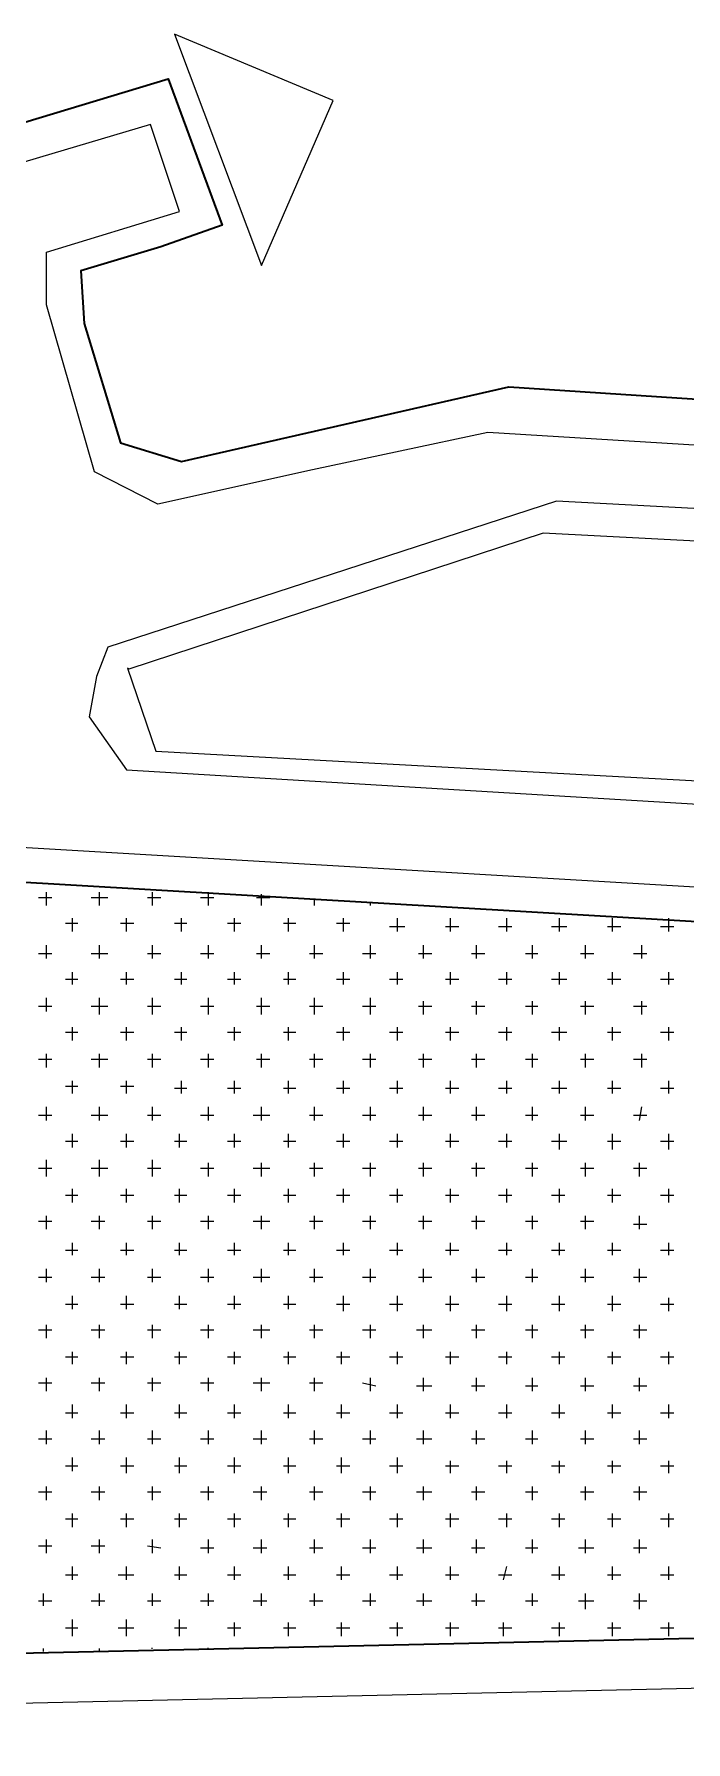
# Model space of a CAD drawing. Header units: millimetres. Extents: x -1787 to 4633, y 81 to 2259.
# Drawn here: x 755.4 to 831.7, y 1543.7 to 1743.9 of the extents above; entities that cross this region are included whole.
import ezdxf

# ---------------------------------------------------------------- set-up
doc = ezdxf.new("R2010")
doc.units = ezdxf.units.MM
doc.header["$MEASUREMENT"] = 0
doc.layers.get('0').update_dxf_attribs({"linetype": 'CONTINUOUS'})

msp = doc.modelspace()

# ---------------------------------------------------------------- linework, layer by layer
at = {"color": 4, "linetype": 'Continuous', "lineweight": 15, "true_color": 0x000004}
msp.add_lwpolyline([(771.79791, 1743.92042), (782.01362, 1716.80013), (790.4051, 1736.13702)], close=True, dxfattribs=at)
at = {"color": 1, "linetype": 'Continuous', "lineweight": 35, "true_color": 0x000001}
msp.add_lwpolyline([(552.88976, 1626.92617), (533.91772, 1680.68028), (548.87644, 1685.42329), (556.05176, 1673.62658), (771.06822, 1738.69095), (777.39223, 1721.54314), (770.21691, 1718.98921), (760.8525, 1716.19205), (761.21735, 1709.98965), (765.4739, 1696.00386), (772.64922, 1693.81477), (810.95815, 1702.5711), (1301.06918, 1670.46457)], dxfattribs=at)
at = {"color": 5, "linetype": 'Continuous', "lineweight": 20, "true_color": 0x000005}
for points in [[(1305.69058, 1666.69449), (808.52583, 1697.22001), (787.97279, 1692.84185), (769.85206, 1688.82853), (762.43351, 1692.59862), (756.83919, 1712.17874), (756.83919, 1718.38113), (772.40599, 1723.12414), (769.00075, 1733.33986), (565.05132, 1672.65365), (552.52491, 1669.49165), (547.90351, 1681.40998), (539.14719, 1678.61282), (553.49783, 1633.12857), (552.52491, 1621.57508), (522.97231, 1611.35937)], [(700.77438, 1651.73576), (1545.15178, 1601.99496), (1545.15178, 1601.99496)], [(1543.814, 1565.87512), (551.91683, 1543.74107), (551.91683, 1543.74107)]]:
    msp.add_lwpolyline(points, dxfattribs=at)
at = {"color": 2, "linetype": 'Continuous', "lineweight": 20, "true_color": 0x000002}
msp.add_lwpolyline([(1290.12378, 1626.19648), (1302.89342, 1630.33141), (1307.27158, 1638.72289), (1308.85258, 1652.10061), (1301.92049, 1659.88401), (1294.13709, 1663.65409), (816.55247, 1689.19338), (764.01451, 1672.04557), (762.67674, 1668.64034), (761.82543, 1663.89733), (766.20359, 1657.69493)], close=True, dxfattribs=at)
at = {"color": 7, "linetype": 'Continuous', "lineweight": 15, "true_color": 0x000007}
msp.add_lwpolyline([(1292.92093, 1631.18272), (1302.52857, 1641.76328), (1300.70434, 1653.92484), (1291.0967, 1660.49209), (814.97146, 1685.42329), (766.44682, 1669.49165), (766.32521, 1669.61326), (769.60883, 1659.88401)], close=True, dxfattribs=at)
at = {"color": 1, "linetype": 'Continuous', "lineweight": 35, "true_color": 0x000001}
msp.add_lwpolyline([(1543.57077, 1598.22488), (698.95014, 1647.72245), (531.72863, 1598.22488), (523.33715, 1582.29323), (527.95855, 1568.0642), (553.13299, 1549.70024), (1544.5437, 1571.71267), (1551.5974, 1578.27991), (1552.57033, 1588.61724)], close=True, dxfattribs=at)
at = {"color": 3, "linetype": 'Continuous', "lineweight": 15, "true_color": 0x000003}
for points in [[(755.86626, 1642.7362), (757.44726, 1642.7362), (757.44726, 1642.7362)], [(756.83919, 1641.76328), (756.83919, 1643.34428), (756.83919, 1643.34428)], [(762.06866, 1642.7362), (764.01451, 1642.7362), (764.01451, 1642.7362)], [(763.04158, 1641.76328), (763.04158, 1643.34428), (763.04158, 1643.34428)], [(768.6359, 1642.7362), (770.21691, 1642.7362), (770.21691, 1642.7362)], [(769.24398, 1641.76328), (769.24398, 1643.34428), (769.24398, 1643.34428)], [(774.8383, 1642.7362), (776.4193, 1642.7362), (776.4193, 1642.7362)], [(775.81123, 1641.76328), (775.81123, 1643.34428), (775.81123, 1643.34428)], [(781.40555, 1642.7362), (782.98655, 1642.7362), (782.98655, 1642.7362)], [(782.01362, 1641.76328), (782.01362, 1643.10105), (782.01362, 1643.10105)], [(788.21602, 1641.76328), (788.21602, 1642.49297), (788.21602, 1642.49297)], [(794.78327, 1641.76328), (794.78327, 1642.12813), (794.78327, 1642.12813)], [(759.02827, 1639.69581), (760.48766, 1639.69581), (760.48766, 1639.69581)], [(759.87958, 1638.72289), (759.87958, 1640.30389), (759.87958, 1640.30389)], [(765.4739, 1639.69581), (767.0549, 1639.69581), (767.0549, 1639.69581)], [(766.20359, 1638.72289), (766.20359, 1640.30389), (766.20359, 1640.30389)], [(771.79791, 1639.69581), (773.2573, 1639.69581), (773.2573, 1639.69581)], [(772.64922, 1638.72289), (772.64922, 1640.30389), (772.64922, 1640.30389)], [(778.00031, 1639.69581), (779.58131, 1639.69581), (779.58131, 1639.69581)], [(778.85162, 1638.72289), (778.85162, 1640.30389), (778.85162, 1640.30389)], [(784.56755, 1639.69581), (786.02694, 1639.69581), (786.02694, 1639.69581)], [(785.17563, 1638.72289), (785.17563, 1640.30389), (785.17563, 1640.30389)], [(790.76995, 1639.69581), (792.35095, 1639.69581), (792.35095, 1639.69581)], [(791.62126, 1638.72289), (791.62126, 1640.30389), (791.62126, 1640.30389)], [(797.94527, 1638.72289), (797.94527, 1640.30389), (797.94527, 1640.30389)], [(804.14767, 1638.72289), (804.14767, 1640.30389), (804.14767, 1640.30389)], [(810.71492, 1638.72289), (810.71492, 1640.30389), (810.71492, 1640.30389)], [(816.91731, 1638.72289), (816.91731, 1640.30389), (816.91731, 1640.30389)], [(823.11971, 1638.72289), (823.11971, 1640.30389), (823.11971, 1640.30389)], [(829.68696, 1638.72289), (829.68696, 1640.30389), (829.68696, 1640.30389)], [(796.97235, 1639.33097), (798.79658, 1639.33097), (798.79658, 1639.33097)], [(803.53959, 1639.33097), (805.1206, 1639.33097), (805.1206, 1639.33097)], [(809.74199, 1639.33097), (811.32299, 1639.33097), (811.32299, 1639.33097)], [(815.94439, 1639.33097), (817.76862, 1639.33097), (817.76862, 1639.33097)], [(822.51163, 1639.33097), (824.09264, 1639.33097), (824.09264, 1639.33097)], [(828.71403, 1639.33097), (830.29503, 1639.33097), (830.29503, 1639.33097)], [(755.86626, 1636.16896), (757.44726, 1636.16896), (757.44726, 1636.16896)], [(756.83919, 1635.56088), (756.83919, 1637.14188), (756.83919, 1637.14188)], [(762.06866, 1636.16896), (764.01451, 1636.16896), (764.01451, 1636.16896)], [(763.04158, 1635.56088), (763.04158, 1637.14188), (763.04158, 1637.14188)], [(768.6359, 1636.16896), (770.21691, 1636.16896), (770.21691, 1636.16896)], [(769.24398, 1635.56088), (769.24398, 1637.14188), (769.24398, 1637.14188)], [(774.8383, 1636.16896), (776.4193, 1636.16896), (776.4193, 1636.16896)], [(775.81123, 1635.56088), (775.81123, 1637.14188), (775.81123, 1637.14188)], [(781.40555, 1636.16896), (782.98655, 1636.16896), (782.98655, 1636.16896)], [(782.01362, 1635.56088), (782.01362, 1637.14188), (782.01362, 1637.14188)], [(787.60794, 1636.16896), (789.18895, 1636.16896), (789.18895, 1636.16896)], [(788.21602, 1635.56088), (788.21602, 1637.14188), (788.21602, 1637.14188)], [(793.81034, 1636.16896), (795.39134, 1636.16896), (795.39134, 1636.16896)], [(794.78327, 1635.56088), (794.78327, 1637.14188), (794.78327, 1637.14188)], [(800.37759, 1636.16896), (801.95859, 1636.16896), (801.95859, 1636.16896)], [(800.98566, 1635.56088), (800.98566, 1637.14188), (800.98566, 1637.14188)], [(806.57998, 1636.16896), (808.16099, 1636.16896), (808.16099, 1636.16896)], [(807.18806, 1635.56088), (807.18806, 1637.14188), (807.18806, 1637.14188)], [(812.904, 1636.16896), (814.36338, 1636.16896), (814.36338, 1636.16896)], [(813.75531, 1635.56088), (813.75531, 1637.14188), (813.75531, 1637.14188)], [(819.34963, 1636.16896), (820.93063, 1636.16896), (820.93063, 1636.16896)], [(819.9577, 1635.56088), (819.9577, 1637.14188), (819.9577, 1637.14188)], [(825.55202, 1636.16896), (827.13303, 1636.16896), (827.13303, 1636.16896)], [(826.52495, 1635.56088), (826.52495, 1637.14188), (826.52495, 1637.14188)], [(759.87958, 1632.52049), (759.87958, 1633.97988), (759.87958, 1633.97988)], [(766.20359, 1632.52049), (766.20359, 1633.97988), (766.20359, 1633.97988)], [(772.64922, 1632.52049), (772.64922, 1633.97988), (772.64922, 1633.97988)], [(778.85162, 1632.52049), (778.85162, 1633.97988), (778.85162, 1633.97988)], [(785.17563, 1632.52049), (785.17563, 1633.97988), (785.17563, 1633.97988)], [(791.62126, 1632.52049), (791.62126, 1633.97988), (791.62126, 1633.97988)], [(797.94527, 1632.52049), (797.94527, 1633.97988), (797.94527, 1633.97988)], [(804.14767, 1632.52049), (804.14767, 1633.97988), (804.14767, 1633.97988)], [(810.71492, 1632.52049), (810.71492, 1633.97988), (810.71492, 1633.97988)], [(816.91731, 1632.52049), (816.91731, 1633.97988), (816.91731, 1633.97988)], [(823.11971, 1632.52049), (823.11971, 1633.97988), (823.11971, 1633.97988)], [(829.68696, 1632.52049), (829.68696, 1633.97988), (829.68696, 1633.97988)], [(759.02827, 1633.12857), (760.48766, 1633.12857), (760.48766, 1633.12857)], [(765.4739, 1633.12857), (767.0549, 1633.12857), (767.0549, 1633.12857)], [(771.79791, 1633.12857), (773.2573, 1633.12857), (773.2573, 1633.12857)], [(778.00031, 1633.12857), (779.58131, 1633.12857), (779.58131, 1633.12857)], [(784.56755, 1633.12857), (786.02694, 1633.12857), (786.02694, 1633.12857)], [(790.76995, 1633.12857), (792.35095, 1633.12857), (792.35095, 1633.12857)], [(796.97235, 1633.12857), (798.55335, 1633.12857), (798.55335, 1633.12857)], [(803.53959, 1633.12857), (805.1206, 1633.12857), (805.1206, 1633.12857)], [(809.74199, 1633.12857), (811.32299, 1633.12857), (811.32299, 1633.12857)], [(815.94439, 1633.12857), (817.76862, 1633.12857), (817.76862, 1633.12857)], [(822.51163, 1633.12857), (824.09264, 1633.12857), (824.09264, 1633.12857)], [(828.71403, 1633.12857), (830.29503, 1633.12857), (830.29503, 1633.12857)], [(755.86626, 1629.96656), (757.44726, 1629.96656), (757.44726, 1629.96656)], [(756.83919, 1629.35848), (756.83919, 1630.93949), (756.83919, 1630.93949)], [(762.06866, 1629.96656), (764.01451, 1629.96656), (764.01451, 1629.96656)], [(763.04158, 1628.99364), (763.04158, 1630.93949), (763.04158, 1630.93949)], [(768.6359, 1629.96656), (770.21691, 1629.96656), (770.21691, 1629.96656)], [(769.24398, 1628.99364), (769.24398, 1630.93949), (769.24398, 1630.93949)], [(774.8383, 1629.96656), (776.4193, 1629.96656), (776.4193, 1629.96656)], [(775.81123, 1628.99364), (775.81123, 1630.93949), (775.81123, 1630.93949)], [(781.40555, 1629.96656), (782.98655, 1629.96656), (782.98655, 1629.96656)], [(782.01362, 1628.99364), (782.01362, 1630.93949), (782.01362, 1630.93949)], [(787.60794, 1629.96656), (789.18895, 1629.96656), (789.18895, 1629.96656)], [(788.21602, 1628.99364), (788.21602, 1630.93949), (788.21602, 1630.93949)], [(793.81034, 1629.96656), (795.39134, 1629.96656), (795.39134, 1629.96656)], [(794.78327, 1628.99364), (794.78327, 1630.93949), (794.78327, 1630.93949)], [(800.37759, 1629.96656), (801.95859, 1629.96656), (801.95859, 1629.96656)], [(800.98566, 1628.99364), (800.98566, 1630.57464), (800.98566, 1630.57464)], [(806.57998, 1629.96656), (808.16099, 1629.96656), (808.16099, 1629.96656)], [(807.18806, 1628.99364), (807.18806, 1630.57464), (807.18806, 1630.57464)], [(812.904, 1629.96656), (814.36338, 1629.96656), (814.36338, 1629.96656)], [(813.75531, 1628.99364), (813.75531, 1630.57464), (813.75531, 1630.57464)], [(819.34963, 1629.96656), (820.93063, 1629.96656), (820.93063, 1629.96656)], [(819.9577, 1628.99364), (819.9577, 1630.57464), (819.9577, 1630.57464)], [(825.55202, 1629.96656), (827.13303, 1629.96656), (827.13303, 1629.96656)], [(826.52495, 1628.99364), (826.52495, 1630.57464), (826.52495, 1630.57464)], [(759.87958, 1625.95325), (759.87958, 1627.53425), (759.87958, 1627.53425)], [(766.20359, 1625.95325), (766.20359, 1627.53425), (766.20359, 1627.53425)], [(772.64922, 1625.95325), (772.64922, 1627.53425), (772.64922, 1627.53425)], [(778.85162, 1625.95325), (778.85162, 1627.53425), (778.85162, 1627.53425)], [(785.17563, 1625.95325), (785.17563, 1627.53425), (785.17563, 1627.53425)], [(791.62126, 1625.95325), (791.62126, 1627.53425), (791.62126, 1627.53425)], [(797.94527, 1625.95325), (797.94527, 1627.53425), (797.94527, 1627.53425)], [(804.14767, 1625.95325), (804.14767, 1627.53425), (804.14767, 1627.53425)], [(810.71492, 1625.95325), (810.71492, 1627.53425), (810.71492, 1627.53425)], [(816.91731, 1625.95325), (816.91731, 1627.53425), (816.91731, 1627.53425)], [(823.11971, 1625.95325), (823.11971, 1627.53425), (823.11971, 1627.53425)], [(829.68696, 1625.95325), (829.68696, 1627.53425), (829.68696, 1627.53425)], [(759.02827, 1626.92617), (760.48766, 1626.92617), (760.48766, 1626.92617)], [(765.4739, 1626.92617), (767.0549, 1626.92617), (767.0549, 1626.92617)], [(771.79791, 1626.92617), (773.2573, 1626.92617), (773.2573, 1626.92617)], [(778.00031, 1626.92617), (779.58131, 1626.92617), (779.58131, 1626.92617)], [(784.56755, 1626.92617), (786.02694, 1626.92617), (786.02694, 1626.92617)], [(790.76995, 1626.92617), (792.35095, 1626.92617), (792.35095, 1626.92617)], [(796.97235, 1626.92617), (798.55335, 1626.92617), (798.55335, 1626.92617)], [(803.53959, 1626.92617), (805.1206, 1626.92617), (805.1206, 1626.92617)], [(809.74199, 1626.92617), (811.32299, 1626.92617), (811.32299, 1626.92617)], [(815.94439, 1626.92617), (817.76862, 1626.92617), (817.76862, 1626.92617)], [(822.51163, 1626.92617), (824.09264, 1626.92617), (824.09264, 1626.92617)], [(828.71403, 1626.92617), (830.29503, 1626.92617), (830.29503, 1626.92617)], [(755.86626, 1623.76416), (757.44726, 1623.76416), (757.44726, 1623.76416)], [(756.83919, 1622.79124), (756.83919, 1624.37224), (756.83919, 1624.37224)], [(762.06866, 1623.76416), (764.01451, 1623.76416), (764.01451, 1623.76416)], [(763.04158, 1622.79124), (763.04158, 1624.37224), (763.04158, 1624.37224)], [(768.6359, 1623.76416), (770.21691, 1623.76416), (770.21691, 1623.76416)], [(769.24398, 1622.79124), (769.24398, 1624.37224), (769.24398, 1624.37224)], [(774.8383, 1623.76416), (776.4193, 1623.76416), (776.4193, 1623.76416)], [(775.81123, 1622.79124), (775.81123, 1624.37224), (775.81123, 1624.37224)], [(781.40555, 1623.76416), (782.98655, 1623.76416), (782.98655, 1623.76416)], [(782.01362, 1622.79124), (782.01362, 1624.37224), (782.01362, 1624.37224)], [(787.60794, 1623.76416), (789.18895, 1623.76416), (789.18895, 1623.76416)], [(788.21602, 1622.79124), (788.21602, 1624.37224), (788.21602, 1624.37224)], [(793.81034, 1623.76416), (795.39134, 1623.76416), (795.39134, 1623.76416)], [(794.78327, 1622.79124), (794.78327, 1624.37224), (794.78327, 1624.37224)], [(800.37759, 1623.76416), (801.95859, 1623.76416), (801.95859, 1623.76416)], [(800.98566, 1622.79124), (800.98566, 1624.37224), (800.98566, 1624.37224)], [(806.57998, 1623.76416), (808.16099, 1623.76416), (808.16099, 1623.76416)], [(807.18806, 1622.79124), (807.18806, 1624.37224), (807.18806, 1624.37224)], [(812.904, 1623.76416), (814.36338, 1623.76416), (814.36338, 1623.76416)], [(813.75531, 1622.79124), (813.75531, 1624.37224), (813.75531, 1624.37224)], [(819.34963, 1623.76416), (820.93063, 1623.76416), (820.93063, 1623.76416)], [(819.9577, 1622.79124), (819.9577, 1624.37224), (819.9577, 1624.37224)], [(825.55202, 1623.76416), (827.13303, 1623.76416), (827.13303, 1623.76416)], [(826.52495, 1622.79124), (826.52495, 1624.37224), (826.52495, 1624.37224)], [(759.02827, 1620.60216), (760.48766, 1620.60216), (760.48766, 1620.60216)], [(759.87958, 1619.75085), (759.87958, 1621.21024), (759.87958, 1621.21024)], [(765.4739, 1620.60216), (767.0549, 1620.60216), (767.0549, 1620.60216)], [(766.20359, 1619.75085), (766.20359, 1621.21024), (766.20359, 1621.21024)], [(771.79791, 1620.35893), (773.2573, 1620.35893), (773.2573, 1620.35893)], [(772.64922, 1619.75085), (772.64922, 1621.21024), (772.64922, 1621.21024)], [(778.00031, 1620.35893), (779.58131, 1620.35893), (779.58131, 1620.35893)], [(778.85162, 1619.75085), (778.85162, 1621.21024), (778.85162, 1621.21024)], [(784.56755, 1620.35893), (786.02694, 1620.35893), (786.02694, 1620.35893)], [(785.17563, 1619.75085), (785.17563, 1621.21024), (785.17563, 1621.21024)], [(790.76995, 1620.35893), (792.35095, 1620.35893), (792.35095, 1620.35893)], [(791.62126, 1619.75085), (791.62126, 1621.21024), (791.62126, 1621.21024)], [(796.97235, 1620.35893), (798.55335, 1620.35893), (798.55335, 1620.35893)], [(797.94527, 1619.75085), (797.94527, 1621.21024), (797.94527, 1621.21024)], [(803.53959, 1620.35893), (805.1206, 1620.35893), (805.1206, 1620.35893)], [(804.14767, 1619.75085), (804.14767, 1621.21024), (804.14767, 1621.21024)], [(809.74199, 1620.35893), (811.32299, 1620.35893), (811.32299, 1620.35893)], [(810.71492, 1619.75085), (810.71492, 1621.21024), (810.71492, 1621.21024)], [(815.94439, 1620.35893), (817.76862, 1620.35893), (817.76862, 1620.35893)], [(816.91731, 1619.75085), (816.91731, 1621.21024), (816.91731, 1621.21024)], [(822.51163, 1620.35893), (824.09264, 1620.35893), (824.09264, 1620.35893)], [(823.11971, 1619.75085), (823.11971, 1621.21024), (823.11971, 1621.21024)], [(828.71403, 1620.35893), (830.29503, 1620.35893), (830.29503, 1620.35893)], [(829.68696, 1619.75085), (829.68696, 1621.21024), (829.68696, 1621.21024)], [(756.83919, 1616.58884), (756.83919, 1618.16984), (756.83919, 1618.16984)], [(763.04158, 1616.58884), (763.04158, 1618.16984), (763.04158, 1618.16984)], [(769.24398, 1616.58884), (769.24398, 1618.16984), (769.24398, 1618.16984)], [(775.81123, 1616.58884), (775.81123, 1618.16984), (775.81123, 1618.16984)], [(782.01362, 1616.58884), (782.01362, 1618.16984), (782.01362, 1618.16984)], [(788.21602, 1616.58884), (788.21602, 1618.16984), (788.21602, 1618.16984)], [(794.78327, 1616.58884), (794.78327, 1618.16984), (794.78327, 1618.16984)], [(800.98566, 1616.58884), (800.98566, 1618.16984), (800.98566, 1618.16984)], [(807.18806, 1616.58884), (807.18806, 1618.16984), (807.18806, 1618.16984)], [(813.75531, 1616.58884), (813.75531, 1618.16984), (813.75531, 1618.16984)], [(819.9577, 1616.58884), (819.9577, 1618.16984), (819.9577, 1618.16984)], [(826.28172, 1616.58884), (826.52495, 1618.16984), (826.52495, 1618.16984)], [(755.86626, 1617.19692), (757.44726, 1617.19692), (757.44726, 1617.19692)], [(762.06866, 1617.19692), (764.01451, 1617.19692), (764.01451, 1617.19692)], [(768.6359, 1617.19692), (770.21691, 1617.19692), (770.21691, 1617.19692)], [(774.8383, 1617.19692), (776.4193, 1617.19692), (776.4193, 1617.19692)], [(781.0407, 1617.19692), (782.98655, 1617.19692), (782.98655, 1617.19692)], [(787.60794, 1617.19692), (789.18895, 1617.19692), (789.18895, 1617.19692)], [(793.81034, 1617.19692), (795.39134, 1617.19692), (795.39134, 1617.19692)], [(800.37759, 1617.19692), (801.95859, 1617.19692), (801.95859, 1617.19692)], [(806.57998, 1617.19692), (808.16099, 1617.19692), (808.16099, 1617.19692)], [(812.904, 1617.19692), (814.36338, 1617.19692), (814.36338, 1617.19692)], [(819.34963, 1617.19692), (820.93063, 1617.19692), (820.93063, 1617.19692)], [(825.55202, 1617.19692), (827.13303, 1617.19692), (827.13303, 1617.19692)], [(759.02827, 1614.15653), (760.48766, 1614.15653), (760.48766, 1614.15653)], [(759.87958, 1613.42683), (759.87958, 1615.00784), (759.87958, 1615.00784)], [(765.4739, 1614.15653), (767.0549, 1614.15653), (767.0549, 1614.15653)], [(766.20359, 1613.42683), (766.20359, 1615.00784), (766.20359, 1615.00784)], [(771.79791, 1614.15653), (773.2573, 1614.15653), (773.2573, 1614.15653)], [(772.40599, 1613.42683), (772.40599, 1615.00784), (772.40599, 1615.00784)], [(778.00031, 1614.15653), (779.58131, 1614.15653), (779.58131, 1614.15653)], [(778.85162, 1613.42683), (778.85162, 1615.00784), (778.85162, 1615.00784)], [(784.56755, 1614.15653), (786.02694, 1614.15653), (786.02694, 1614.15653)], [(785.17563, 1613.42683), (785.17563, 1615.00784), (785.17563, 1615.00784)], [(790.76995, 1614.15653), (792.35095, 1614.15653), (792.35095, 1614.15653)], [(791.62126, 1613.42683), (791.62126, 1615.00784), (791.62126, 1615.00784)], [(796.97235, 1614.15653), (798.55335, 1614.15653), (798.55335, 1614.15653)], [(797.94527, 1613.42683), (797.94527, 1615.00784), (797.94527, 1615.00784)], [(803.53959, 1614.15653), (805.1206, 1614.15653), (805.1206, 1614.15653)], [(804.14767, 1613.42683), (804.14767, 1615.00784), (804.14767, 1615.00784)], [(809.74199, 1614.15653), (811.32299, 1614.15653), (811.32299, 1614.15653)], [(810.71492, 1613.42683), (810.71492, 1615.00784), (810.71492, 1615.00784)], [(815.94439, 1614.15653), (817.76862, 1614.15653), (817.76862, 1614.15653)], [(816.91731, 1613.1836), (816.91731, 1615.00784), (816.91731, 1615.00784)], [(822.51163, 1614.15653), (824.09264, 1614.15653), (824.09264, 1614.15653)], [(823.11971, 1613.1836), (823.11971, 1615.00784), (823.11971, 1615.00784)], [(828.71403, 1614.15653), (830.29503, 1614.15653), (830.29503, 1614.15653)], [(829.68696, 1613.1836), (829.68696, 1615.00784), (829.68696, 1615.00784)], [(756.83919, 1610.0216), (756.83919, 1611.96745), (756.83919, 1611.96745)], [(763.04158, 1610.0216), (763.04158, 1611.96745), (763.04158, 1611.96745)], [(769.24398, 1610.0216), (769.24398, 1611.96745), (769.24398, 1611.96745)], [(775.81123, 1610.0216), (775.81123, 1611.6026), (775.81123, 1611.6026)], [(782.01362, 1610.0216), (782.01362, 1611.6026), (782.01362, 1611.6026)], [(788.21602, 1610.0216), (788.21602, 1611.6026), (788.21602, 1611.6026)], [(794.78327, 1610.0216), (794.78327, 1611.6026), (794.78327, 1611.6026)], [(800.98566, 1610.0216), (800.98566, 1611.6026), (800.98566, 1611.6026)], [(807.18806, 1610.0216), (807.18806, 1611.6026), (807.18806, 1611.6026)], [(813.75531, 1610.0216), (813.75531, 1611.6026), (813.75531, 1611.6026)], [(819.9577, 1610.0216), (819.9577, 1611.6026), (819.9577, 1611.6026)], [(826.28172, 1610.0216), (826.28172, 1611.6026), (826.28172, 1611.6026)], [(755.86626, 1610.99452), (757.44726, 1610.99452), (757.44726, 1610.99452)], [(762.06866, 1610.99452), (764.01451, 1610.99452), (764.01451, 1610.99452)], [(768.6359, 1610.99452), (770.21691, 1610.99452), (770.21691, 1610.99452)], [(774.8383, 1610.99452), (776.4193, 1610.99452), (776.4193, 1610.99452)], [(781.0407, 1610.99452), (782.98655, 1610.99452), (782.98655, 1610.99452)], [(787.60794, 1610.99452), (789.18895, 1610.99452), (789.18895, 1610.99452)], [(793.81034, 1610.99452), (795.39134, 1610.99452), (795.39134, 1610.99452)], [(800.37759, 1610.99452), (801.95859, 1610.99452), (801.95859, 1610.99452)], [(806.57998, 1610.99452), (808.16099, 1610.99452), (808.16099, 1610.99452)], [(812.904, 1610.99452), (814.36338, 1610.99452), (814.36338, 1610.99452)], [(819.34963, 1610.99452), (820.93063, 1610.99452), (820.93063, 1610.99452)], [(825.55202, 1610.99452), (827.13303, 1610.99452), (827.13303, 1610.99452)], [(759.02827, 1607.83251), (760.48766, 1607.83251), (760.48766, 1607.83251)], [(759.87958, 1606.98121), (759.87958, 1608.56221), (759.87958, 1608.56221)], [(765.4739, 1607.83251), (767.0549, 1607.83251), (767.0549, 1607.83251)], [(766.20359, 1606.98121), (766.20359, 1608.56221), (766.20359, 1608.56221)], [(771.79791, 1607.83251), (773.2573, 1607.83251), (773.2573, 1607.83251)], [(772.40599, 1606.98121), (772.40599, 1608.56221), (772.40599, 1608.56221)], [(778.00031, 1607.83251), (779.58131, 1607.83251), (779.58131, 1607.83251)], [(778.85162, 1606.98121), (778.85162, 1608.56221), (778.85162, 1608.56221)], [(784.56755, 1607.83251), (786.02694, 1607.83251), (786.02694, 1607.83251)], [(785.17563, 1606.98121), (785.17563, 1608.56221), (785.17563, 1608.56221)], [(790.76995, 1607.83251), (792.35095, 1607.83251), (792.35095, 1607.83251)], [(791.62126, 1606.98121), (791.62126, 1608.56221), (791.62126, 1608.56221)], [(796.97235, 1607.83251), (798.55335, 1607.83251), (798.55335, 1607.83251)], [(797.94527, 1606.98121), (797.94527, 1608.56221), (797.94527, 1608.56221)], [(803.53959, 1607.83251), (805.1206, 1607.83251), (805.1206, 1607.83251)], [(804.14767, 1606.98121), (804.14767, 1608.56221), (804.14767, 1608.56221)], [(809.74199, 1607.83251), (811.32299, 1607.83251), (811.32299, 1607.83251)], [(810.71492, 1606.98121), (810.71492, 1608.56221), (810.71492, 1608.56221)], [(815.94439, 1607.83251), (817.52539, 1607.83251), (817.52539, 1607.83251)], [(816.91731, 1606.98121), (816.91731, 1608.56221), (816.91731, 1608.56221)], [(822.51163, 1607.83251), (824.09264, 1607.83251), (824.09264, 1607.83251)], [(823.11971, 1606.98121), (823.11971, 1608.56221), (823.11971, 1608.56221)], [(828.71403, 1607.83251), (830.29503, 1607.83251), (830.29503, 1607.83251)], [(829.68696, 1606.98121), (829.68696, 1608.56221), (829.68696, 1608.56221)], [(755.86626, 1604.79212), (757.44726, 1604.79212), (757.44726, 1604.79212)], [(756.83919, 1603.8192), (756.83919, 1605.4002), (756.83919, 1605.4002)], [(762.06866, 1604.79212), (763.64966, 1604.79212), (763.64966, 1604.79212)], [(763.04158, 1603.8192), (763.04158, 1605.4002), (763.04158, 1605.4002)], [(768.6359, 1604.79212), (770.21691, 1604.79212), (770.21691, 1604.79212)], [(769.24398, 1603.8192), (769.24398, 1605.4002), (769.24398, 1605.4002)], [(774.8383, 1604.79212), (776.4193, 1604.79212), (776.4193, 1604.79212)], [(775.81123, 1603.8192), (775.81123, 1605.4002), (775.81123, 1605.4002)], [(781.0407, 1604.79212), (782.98655, 1604.79212), (782.98655, 1604.79212)], [(782.01362, 1603.8192), (782.01362, 1605.4002), (782.01362, 1605.4002)], [(787.60794, 1604.79212), (789.18895, 1604.79212), (789.18895, 1604.79212)], [(788.21602, 1603.8192), (788.21602, 1605.4002), (788.21602, 1605.4002)], [(793.81034, 1604.79212), (795.39134, 1604.79212), (795.39134, 1604.79212)], [(794.78327, 1603.8192), (794.78327, 1605.4002), (794.78327, 1605.4002)], [(800.37759, 1604.79212), (801.95859, 1604.79212), (801.95859, 1604.79212)], [(800.98566, 1603.8192), (800.98566, 1605.4002), (800.98566, 1605.4002)], [(806.57998, 1604.79212), (808.16099, 1604.79212), (808.16099, 1604.79212)], [(807.18806, 1603.8192), (807.18806, 1605.4002), (807.18806, 1605.4002)], [(812.904, 1604.79212), (814.36338, 1604.79212), (814.36338, 1604.79212)], [(813.75531, 1603.8192), (813.75531, 1605.4002), (813.75531, 1605.4002)], [(819.34963, 1604.79212), (820.93063, 1604.79212), (820.93063, 1604.79212)], [(819.9577, 1603.8192), (819.9577, 1605.4002), (819.9577, 1605.4002)], [(825.55202, 1604.42728), (827.13303, 1604.42728), (827.13303, 1604.42728)], [(826.28172, 1603.8192), (826.28172, 1605.4002), (826.28172, 1605.4002)], [(759.87958, 1600.77881), (759.87958, 1602.2382), (759.87958, 1602.2382)], [(766.20359, 1600.77881), (766.20359, 1602.2382), (766.20359, 1602.2382)], [(772.40599, 1600.77881), (772.40599, 1602.2382), (772.40599, 1602.2382)], [(778.85162, 1600.77881), (778.85162, 1602.2382), (778.85162, 1602.2382)], [(785.17563, 1600.77881), (785.17563, 1602.2382), (785.17563, 1602.2382)], [(791.62126, 1600.77881), (791.62126, 1602.2382), (791.62126, 1602.2382)], [(797.94527, 1600.77881), (797.94527, 1602.2382), (797.94527, 1602.2382)], [(804.14767, 1600.77881), (804.14767, 1602.2382), (804.14767, 1602.2382)], [(810.71492, 1600.77881), (810.71492, 1602.2382), (810.71492, 1602.2382)], [(816.91731, 1600.77881), (816.91731, 1602.2382), (816.91731, 1602.2382)], [(823.11971, 1600.77881), (823.11971, 1602.2382), (823.11971, 1602.2382)], [(829.68696, 1600.77881), (829.68696, 1602.2382), (829.68696, 1602.2382)], [(759.02827, 1601.38689), (760.48766, 1601.38689), (760.48766, 1601.38689)], [(765.4739, 1601.38689), (767.0549, 1601.38689), (767.0549, 1601.38689)], [(771.79791, 1601.38689), (773.2573, 1601.38689), (773.2573, 1601.38689)], [(778.00031, 1601.38689), (779.58131, 1601.38689), (779.58131, 1601.38689)], [(784.56755, 1601.38689), (786.02694, 1601.38689), (786.02694, 1601.38689)], [(790.76995, 1601.38689), (792.35095, 1601.38689), (792.35095, 1601.38689)], [(796.97235, 1601.38689), (798.55335, 1601.38689), (798.55335, 1601.38689)], [(803.53959, 1601.38689), (805.1206, 1601.38689), (805.1206, 1601.38689)], [(809.74199, 1601.38689), (811.32299, 1601.38689), (811.32299, 1601.38689)], [(815.94439, 1601.38689), (817.52539, 1601.38689), (817.52539, 1601.38689)], [(822.51163, 1601.38689), (824.09264, 1601.38689), (824.09264, 1601.38689)], [(828.71403, 1601.38689), (830.29503, 1601.38689), (830.29503, 1601.38689)], [(755.86626, 1598.22488), (757.44726, 1598.22488), (757.44726, 1598.22488)], [(756.83919, 1597.6168), (756.83919, 1599.1978), (756.83919, 1599.1978)], [(762.06866, 1598.22488), (763.64966, 1598.22488), (763.64966, 1598.22488)], [(763.04158, 1597.6168), (763.04158, 1599.1978), (763.04158, 1599.1978)], [(768.6359, 1598.22488), (770.21691, 1598.22488), (770.21691, 1598.22488)], [(769.24398, 1597.6168), (769.24398, 1599.1978), (769.24398, 1599.1978)], [(774.8383, 1598.22488), (776.4193, 1598.22488), (776.4193, 1598.22488)], [(775.81123, 1597.6168), (775.81123, 1599.1978), (775.81123, 1599.1978)], [(781.0407, 1598.22488), (782.98655, 1598.22488), (782.98655, 1598.22488)], [(782.01362, 1597.6168), (782.01362, 1599.1978), (782.01362, 1599.1978)], [(787.60794, 1598.22488), (789.18895, 1598.22488), (789.18895, 1598.22488)], [(788.21602, 1597.6168), (788.21602, 1599.1978), (788.21602, 1599.1978)], [(793.81034, 1598.22488), (795.39134, 1598.22488), (795.39134, 1598.22488)], [(794.78327, 1597.6168), (794.78327, 1599.1978), (794.78327, 1599.1978)], [(800.37759, 1598.22488), (801.95859, 1598.22488), (801.95859, 1598.22488)], [(800.98566, 1597.6168), (800.98566, 1599.1978), (800.98566, 1599.1978)], [(806.57998, 1598.22488), (808.16099, 1598.22488), (808.16099, 1598.22488)], [(807.18806, 1597.6168), (807.18806, 1599.1978), (807.18806, 1599.1978)], [(812.904, 1598.22488), (814.36338, 1598.22488), (814.36338, 1598.22488)], [(813.75531, 1597.6168), (813.75531, 1599.1978), (813.75531, 1599.1978)], [(819.34963, 1598.22488), (820.93063, 1598.22488), (820.93063, 1598.22488)], [(819.9577, 1597.6168), (819.9577, 1599.1978), (819.9577, 1599.1978)], [(825.55202, 1598.22488), (827.13303, 1598.22488), (827.13303, 1598.22488)], [(826.28172, 1597.6168), (826.28172, 1599.1978), (826.28172, 1599.1978)], [(759.87958, 1594.45479), (759.87958, 1596.0358), (759.87958, 1596.0358)], [(766.20359, 1594.45479), (766.20359, 1596.0358), (766.20359, 1596.0358)], [(772.40599, 1594.45479), (772.40599, 1596.0358), (772.40599, 1596.0358)], [(778.85162, 1594.45479), (778.85162, 1596.0358), (778.85162, 1596.0358)], [(785.17563, 1594.45479), (785.17563, 1596.0358), (785.17563, 1596.0358)], [(791.62126, 1594.21156), (791.62126, 1596.0358), (791.62126, 1596.0358)], [(797.94527, 1594.21156), (797.94527, 1596.0358), (797.94527, 1596.0358)], [(804.14767, 1594.21156), (804.14767, 1596.0358), (804.14767, 1596.0358)], [(810.71492, 1594.21156), (810.71492, 1596.0358), (810.71492, 1596.0358)], [(816.91731, 1594.21156), (816.91731, 1596.0358), (816.91731, 1596.0358)], [(823.11971, 1594.21156), (823.11971, 1596.0358), (823.11971, 1596.0358)], [(829.68696, 1594.21156), (829.68696, 1595.79257), (829.68696, 1595.79257)], [(759.02827, 1595.06287), (760.48766, 1595.06287), (760.48766, 1595.06287)], [(765.4739, 1595.06287), (767.0549, 1595.06287), (767.0549, 1595.06287)], [(771.79791, 1595.06287), (773.2573, 1595.06287), (773.2573, 1595.06287)], [(778.00031, 1595.06287), (779.58131, 1595.06287), (779.58131, 1595.06287)], [(784.56755, 1595.06287), (786.02694, 1595.06287), (786.02694, 1595.06287)], [(790.76995, 1595.06287), (792.35095, 1595.06287), (792.35095, 1595.06287)], [(796.97235, 1595.06287), (798.55335, 1595.06287), (798.55335, 1595.06287)], [(803.53959, 1595.06287), (805.1206, 1595.06287), (805.1206, 1595.06287)], [(809.74199, 1595.06287), (811.32299, 1595.06287), (811.32299, 1595.06287)], [(815.94439, 1595.06287), (817.52539, 1595.06287), (817.52539, 1595.06287)], [(822.51163, 1595.06287), (824.09264, 1595.06287), (824.09264, 1595.06287)], [(828.71403, 1595.06287), (830.29503, 1595.06287), (830.29503, 1595.06287)], [(755.86626, 1592.02248), (757.44726, 1592.02248), (757.44726, 1592.02248)], [(756.83919, 1591.04956), (756.83919, 1592.63056), (756.83919, 1592.63056)], [(762.06866, 1592.02248), (763.64966, 1592.02248), (763.64966, 1592.02248)], [(763.04158, 1591.04956), (763.04158, 1592.63056), (763.04158, 1592.63056)], [(768.6359, 1592.02248), (770.21691, 1592.02248), (770.21691, 1592.02248)], [(769.24398, 1591.04956), (769.24398, 1592.63056), (769.24398, 1592.63056)], [(774.8383, 1592.02248), (776.4193, 1592.02248), (776.4193, 1592.02248)], [(775.81123, 1591.04956), (775.81123, 1592.63056), (775.81123, 1592.63056)], [(781.0407, 1592.02248), (782.98655, 1592.02248), (782.98655, 1592.02248)], [(782.01362, 1591.04956), (782.01362, 1592.63056), (782.01362, 1592.63056)], [(787.60794, 1592.02248), (789.18895, 1592.02248), (789.18895, 1592.02248)], [(788.21602, 1591.04956), (788.21602, 1592.63056), (788.21602, 1592.63056)], [(793.81034, 1592.02248), (795.39134, 1592.02248), (795.39134, 1592.02248)], [(794.78327, 1591.04956), (794.78327, 1592.63056), (794.78327, 1592.63056)], [(800.13435, 1592.02248), (801.95859, 1592.02248), (801.95859, 1592.02248)], [(800.98566, 1591.04956), (800.98566, 1592.63056), (800.98566, 1592.63056)], [(806.57998, 1592.02248), (808.16099, 1592.02248), (808.16099, 1592.02248)], [(807.18806, 1591.04956), (807.18806, 1592.63056), (807.18806, 1592.63056)], [(812.904, 1592.02248), (814.36338, 1592.02248), (814.36338, 1592.02248)], [(813.75531, 1591.04956), (813.75531, 1592.63056), (813.75531, 1592.63056)], [(819.34963, 1592.02248), (820.93063, 1592.02248), (820.93063, 1592.02248)], [(819.9577, 1591.04956), (819.9577, 1592.63056), (819.9577, 1592.63056)], [(825.55202, 1592.02248), (827.13303, 1592.02248), (827.13303, 1592.02248)], [(826.28172, 1591.04956), (826.28172, 1592.63056), (826.28172, 1592.63056)], [(759.87958, 1588.00917), (759.87958, 1589.46855), (759.87958, 1589.46855)], [(766.20359, 1588.00917), (766.20359, 1589.46855), (766.20359, 1589.46855)], [(772.40599, 1588.00917), (772.40599, 1589.46855), (772.40599, 1589.46855)], [(778.85162, 1588.00917), (778.85162, 1589.46855), (778.85162, 1589.46855)], [(785.17563, 1588.00917), (785.17563, 1589.46855), (785.17563, 1589.46855)], [(791.37803, 1588.00917), (791.37803, 1589.46855), (791.37803, 1589.46855)], [(797.94527, 1588.00917), (797.94527, 1589.46855), (797.94527, 1589.46855)], [(804.14767, 1588.00917), (804.14767, 1589.46855), (804.14767, 1589.46855)], [(810.71492, 1588.00917), (810.71492, 1589.46855), (810.71492, 1589.46855)], [(816.91731, 1588.00917), (816.91731, 1589.46855), (816.91731, 1589.46855)], [(823.11971, 1588.00917), (823.11971, 1589.46855), (823.11971, 1589.46855)], [(829.68696, 1588.00917), (829.68696, 1589.46855), (829.68696, 1589.46855)], [(759.02827, 1588.86047), (760.48766, 1588.86047), (760.48766, 1588.86047)], [(765.4739, 1588.86047), (767.0549, 1588.86047), (767.0549, 1588.86047)], [(771.79791, 1588.86047), (773.2573, 1588.86047), (773.2573, 1588.86047)], [(778.00031, 1588.86047), (779.58131, 1588.86047), (779.58131, 1588.86047)], [(784.56755, 1588.86047), (786.02694, 1588.86047), (786.02694, 1588.86047)], [(790.76995, 1588.86047), (792.35095, 1588.86047), (792.35095, 1588.86047)], [(796.97235, 1588.86047), (798.55335, 1588.86047), (798.55335, 1588.86047)], [(803.53959, 1588.86047), (805.1206, 1588.86047), (805.1206, 1588.86047)], [(809.74199, 1588.86047), (811.32299, 1588.86047), (811.32299, 1588.86047)], [(815.94439, 1588.86047), (817.52539, 1588.86047), (817.52539, 1588.86047)], [(822.51163, 1588.86047), (824.09264, 1588.86047), (824.09264, 1588.86047)], [(828.71403, 1588.86047), (830.29503, 1588.86047), (830.29503, 1588.86047)], [(755.86626, 1585.82008), (757.44726, 1585.82008), (757.44726, 1585.82008)], [(756.83919, 1584.84716), (756.83919, 1586.42816), (756.83919, 1586.42816)], [(762.06866, 1585.82008), (763.64966, 1585.82008), (763.64966, 1585.82008)], [(763.04158, 1584.84716), (763.04158, 1586.42816), (763.04158, 1586.42816)], [(768.6359, 1585.82008), (770.21691, 1585.82008), (770.21691, 1585.82008)], [(769.24398, 1584.84716), (769.24398, 1586.42816), (769.24398, 1586.42816)], [(774.8383, 1585.82008), (776.4193, 1585.82008), (776.4193, 1585.82008)], [(775.81123, 1584.84716), (775.81123, 1586.42816), (775.81123, 1586.42816)], [(781.0407, 1585.82008), (782.98655, 1585.82008), (782.98655, 1585.82008)], [(782.01362, 1584.84716), (782.01362, 1586.42816), (782.01362, 1586.42816)], [(787.60794, 1585.82008), (789.18895, 1585.82008), (789.18895, 1585.82008)], [(788.21602, 1584.84716), (788.21602, 1586.42816), (788.21602, 1586.42816)], [(793.81034, 1585.82008), (795.39134, 1585.45524), (795.39134, 1585.45524)], [(794.78327, 1584.84716), (794.78327, 1586.42816), (794.78327, 1586.42816)], [(800.13435, 1585.45524), (801.95859, 1585.45524), (801.95859, 1585.45524)], [(800.98566, 1584.84716), (800.98566, 1586.42816), (800.98566, 1586.42816)], [(806.57998, 1585.45524), (808.16099, 1585.45524), (808.16099, 1585.45524)], [(807.18806, 1584.84716), (807.18806, 1586.42816), (807.18806, 1586.42816)], [(812.904, 1585.45524), (814.36338, 1585.45524), (814.36338, 1585.45524)], [(813.75531, 1584.84716), (813.75531, 1586.42816), (813.75531, 1586.42816)], [(819.34963, 1585.45524), (820.93063, 1585.45524), (820.93063, 1585.45524)], [(819.9577, 1584.84716), (819.9577, 1586.42816), (819.9577, 1586.42816)], [(825.55202, 1585.45524), (827.13303, 1585.45524), (827.13303, 1585.45524)], [(826.28172, 1584.84716), (826.28172, 1586.42816), (826.28172, 1586.42816)], [(759.02827, 1582.29323), (760.48766, 1582.29323), (760.48766, 1582.29323)], [(759.87958, 1581.68515), (759.87958, 1583.26616), (759.87958, 1583.26616)], [(765.4739, 1582.29323), (767.0549, 1582.29323), (767.0549, 1582.29323)], [(766.20359, 1581.68515), (766.20359, 1583.26616), (766.20359, 1583.26616)], [(771.79791, 1582.29323), (773.2573, 1582.29323), (773.2573, 1582.29323)], [(772.40599, 1581.68515), (772.40599, 1583.26616), (772.40599, 1583.26616)], [(778.00031, 1582.29323), (779.58131, 1582.29323), (779.58131, 1582.29323)], [(778.85162, 1581.68515), (778.85162, 1583.26616), (778.85162, 1583.26616)], [(784.56755, 1582.29323), (786.02694, 1582.29323), (786.02694, 1582.29323)], [(785.17563, 1581.68515), (785.17563, 1583.26616), (785.17563, 1583.26616)], [(790.76995, 1582.29323), (792.35095, 1582.29323), (792.35095, 1582.29323)], [(791.37803, 1581.68515), (791.37803, 1583.26616), (791.37803, 1583.26616)], [(796.97235, 1582.29323), (798.55335, 1582.29323), (798.55335, 1582.29323)], [(797.94527, 1581.68515), (797.94527, 1583.26616), (797.94527, 1583.26616)], [(803.53959, 1582.29323), (805.1206, 1582.29323), (805.1206, 1582.29323)], [(804.14767, 1581.68515), (804.14767, 1583.26616), (804.14767, 1583.26616)], [(809.74199, 1582.29323), (811.32299, 1582.29323), (811.32299, 1582.29323)], [(810.71492, 1581.68515), (810.71492, 1583.26616), (810.71492, 1583.26616)], [(815.94439, 1582.29323), (817.52539, 1582.29323), (817.52539, 1582.29323)], [(816.91731, 1581.68515), (816.91731, 1583.26616), (816.91731, 1583.26616)], [(822.51163, 1582.29323), (824.09264, 1582.29323), (824.09264, 1582.29323)], [(823.11971, 1581.68515), (823.11971, 1583.26616), (823.11971, 1583.26616)], [(828.71403, 1582.29323), (830.29503, 1582.29323), (830.29503, 1582.29323)], [(829.68696, 1581.68515), (829.68696, 1583.26616), (829.68696, 1583.26616)], [(756.83919, 1578.64476), (756.83919, 1580.22576), (756.83919, 1580.22576)], [(763.04158, 1578.64476), (763.04158, 1580.22576), (763.04158, 1580.22576)], [(769.24398, 1578.64476), (769.24398, 1580.22576), (769.24398, 1580.22576)], [(775.81123, 1578.64476), (775.81123, 1580.22576), (775.81123, 1580.22576)], [(782.01362, 1578.64476), (782.01362, 1580.22576), (782.01362, 1580.22576)], [(788.21602, 1578.64476), (788.21602, 1580.22576), (788.21602, 1580.22576)], [(794.78327, 1578.64476), (794.78327, 1580.22576), (794.78327, 1580.22576)], [(800.98566, 1578.64476), (800.98566, 1580.22576), (800.98566, 1580.22576)], [(807.18806, 1578.64476), (807.18806, 1580.22576), (807.18806, 1580.22576)], [(813.75531, 1578.64476), (813.75531, 1580.22576), (813.75531, 1580.22576)], [(819.9577, 1578.64476), (819.9577, 1580.22576), (819.9577, 1580.22576)], [(826.28172, 1578.64476), (826.28172, 1580.22576), (826.28172, 1580.22576)], [(755.86626, 1579.25284), (757.44726, 1579.25284), (757.44726, 1579.25284)], [(762.06866, 1579.25284), (763.64966, 1579.25284), (763.64966, 1579.25284)], [(768.6359, 1579.25284), (770.21691, 1579.25284), (770.21691, 1579.25284)], [(774.8383, 1579.25284), (776.4193, 1579.25284), (776.4193, 1579.25284)], [(781.0407, 1579.25284), (782.6217, 1579.25284), (782.6217, 1579.25284)], [(787.60794, 1579.25284), (789.18895, 1579.25284), (789.18895, 1579.25284)], [(793.81034, 1579.25284), (795.39134, 1579.25284), (795.39134, 1579.25284)], [(800.13435, 1579.25284), (801.95859, 1579.25284), (801.95859, 1579.25284)], [(806.57998, 1579.25284), (808.16099, 1579.25284), (808.16099, 1579.25284)], [(812.904, 1579.25284), (814.36338, 1579.25284), (814.36338, 1579.25284)], [(819.34963, 1579.25284), (820.93063, 1579.25284), (820.93063, 1579.25284)], [(825.55202, 1579.25284), (827.13303, 1579.25284), (827.13303, 1579.25284)], [(759.02827, 1576.09083), (760.48766, 1576.09083), (760.48766, 1576.09083)], [(759.87958, 1575.48275), (759.87958, 1577.06376), (759.87958, 1577.06376)], [(765.4739, 1576.09083), (767.0549, 1576.09083), (767.0549, 1576.09083)], [(766.20359, 1575.23952), (766.20359, 1577.06376), (766.20359, 1577.06376)], [(771.79791, 1576.09083), (773.2573, 1576.09083), (773.2573, 1576.09083)], [(772.40599, 1575.23952), (772.40599, 1577.06376), (772.40599, 1577.06376)], [(778.00031, 1576.09083), (779.58131, 1576.09083), (779.58131, 1576.09083)], [(778.85162, 1575.23952), (778.85162, 1577.06376), (778.85162, 1577.06376)], [(784.56755, 1576.09083), (786.02694, 1576.09083), (786.02694, 1576.09083)], [(785.17563, 1575.23952), (785.17563, 1577.06376), (785.17563, 1577.06376)], [(790.76995, 1576.09083), (792.35095, 1576.09083), (792.35095, 1576.09083)], [(791.37803, 1575.23952), (791.37803, 1577.06376), (791.37803, 1577.06376)], [(796.97235, 1576.09083), (798.55335, 1576.09083), (798.55335, 1576.09083)], [(797.94527, 1575.23952), (797.94527, 1577.06376), (797.94527, 1577.06376)], [(803.53959, 1576.09083), (805.1206, 1576.09083), (805.1206, 1576.09083)], [(804.14767, 1575.23952), (804.14767, 1576.69891), (804.14767, 1576.69891)], [(809.74199, 1576.09083), (811.32299, 1576.09083), (811.32299, 1576.09083)], [(810.71492, 1575.23952), (810.71492, 1576.69891), (810.71492, 1576.69891)], [(815.94439, 1576.09083), (817.52539, 1576.09083), (817.52539, 1576.09083)], [(816.91731, 1575.23952), (816.91731, 1576.69891), (816.91731, 1576.69891)], [(822.51163, 1576.09083), (824.09264, 1576.09083), (824.09264, 1576.09083)], [(823.11971, 1575.23952), (823.11971, 1576.69891), (823.11971, 1576.69891)], [(828.71403, 1576.09083), (830.29503, 1576.09083), (830.29503, 1576.09083)], [(829.68696, 1575.23952), (829.68696, 1576.69891), (829.68696, 1576.69891)], [(756.83919, 1572.07752), (756.83919, 1573.65852), (756.83919, 1573.65852)], [(763.04158, 1572.07752), (763.04158, 1573.65852), (763.04158, 1573.65852)], [(769.24398, 1572.07752), (769.24398, 1573.65852), (769.24398, 1573.65852)], [(775.81123, 1572.07752), (775.81123, 1573.65852), (775.81123, 1573.65852)], [(782.01362, 1572.07752), (782.01362, 1573.65852), (782.01362, 1573.65852)], [(788.21602, 1572.07752), (788.21602, 1573.65852), (788.21602, 1573.65852)], [(794.78327, 1572.07752), (794.78327, 1573.65852), (794.78327, 1573.65852)], [(800.98566, 1572.07752), (800.98566, 1573.65852), (800.98566, 1573.65852)], [(807.18806, 1572.07752), (807.18806, 1573.65852), (807.18806, 1573.65852)], [(813.75531, 1572.07752), (813.75531, 1573.65852), (813.75531, 1573.65852)], [(819.9577, 1572.07752), (819.9577, 1573.65852), (819.9577, 1573.65852)], [(826.28172, 1572.07752), (826.28172, 1573.65852), (826.28172, 1573.65852)], [(755.86626, 1573.05044), (757.44726, 1573.05044), (757.44726, 1573.05044)], [(762.06866, 1573.05044), (763.64966, 1573.05044), (763.64966, 1573.05044)], [(768.6359, 1573.05044), (770.21691, 1573.05044), (770.21691, 1573.05044)], [(774.8383, 1573.05044), (776.4193, 1573.05044), (776.4193, 1573.05044)], [(781.0407, 1573.05044), (782.6217, 1573.05044), (782.6217, 1573.05044)], [(787.60794, 1573.05044), (789.18895, 1573.05044), (789.18895, 1573.05044)], [(793.81034, 1573.05044), (795.39134, 1573.05044), (795.39134, 1573.05044)], [(800.13435, 1573.05044), (801.95859, 1573.05044), (801.95859, 1573.05044)], [(806.57998, 1573.05044), (808.16099, 1573.05044), (808.16099, 1573.05044)], [(812.904, 1573.05044), (814.36338, 1573.05044), (814.36338, 1573.05044)], [(819.34963, 1573.05044), (820.93063, 1573.05044), (820.93063, 1573.05044)], [(825.55202, 1573.05044), (827.13303, 1573.05044), (827.13303, 1573.05044)], [(759.02827, 1569.88843), (760.48766, 1569.88843), (760.48766, 1569.88843)], [(759.87958, 1568.91551), (759.87958, 1570.49651), (759.87958, 1570.49651)], [(765.4739, 1569.88843), (767.0549, 1569.88843), (767.0549, 1569.88843)], [(766.20359, 1568.91551), (766.20359, 1570.49651), (766.20359, 1570.49651)], [(771.79791, 1569.88843), (773.2573, 1569.88843), (773.2573, 1569.88843)], [(772.40599, 1568.91551), (772.40599, 1570.49651), (772.40599, 1570.49651)], [(778.00031, 1569.88843), (779.58131, 1569.88843), (779.58131, 1569.88843)], [(778.85162, 1568.91551), (778.85162, 1570.49651), (778.85162, 1570.49651)], [(784.56755, 1569.88843), (786.02694, 1569.88843), (786.02694, 1569.88843)], [(785.17563, 1568.91551), (785.17563, 1570.49651), (785.17563, 1570.49651)], [(790.76995, 1569.88843), (792.35095, 1569.88843), (792.35095, 1569.88843)], [(791.37803, 1568.91551), (791.37803, 1570.49651), (791.37803, 1570.49651)], [(796.97235, 1569.88843), (798.55335, 1569.88843), (798.55335, 1569.88843)], [(797.94527, 1568.91551), (797.94527, 1570.49651), (797.94527, 1570.49651)], [(803.53959, 1569.88843), (805.1206, 1569.88843), (805.1206, 1569.88843)], [(804.14767, 1568.91551), (804.14767, 1570.49651), (804.14767, 1570.49651)], [(809.74199, 1569.88843), (811.32299, 1569.88843), (811.32299, 1569.88843)], [(810.71492, 1568.91551), (810.71492, 1570.49651), (810.71492, 1570.49651)], [(815.94439, 1569.88843), (817.52539, 1569.88843), (817.52539, 1569.88843)], [(816.91731, 1568.91551), (816.91731, 1570.49651), (816.91731, 1570.49651)], [(822.51163, 1569.88843), (824.09264, 1569.88843), (824.09264, 1569.88843)], [(823.11971, 1568.91551), (823.11971, 1570.49651), (823.11971, 1570.49651)], [(828.71403, 1569.88843), (830.29503, 1569.88843), (830.29503, 1569.88843)], [(829.68696, 1568.91551), (829.68696, 1570.49651), (829.68696, 1570.49651)], [(756.83919, 1565.87512), (756.83919, 1567.45612), (756.83919, 1567.45612)], [(763.04158, 1565.87512), (763.04158, 1567.45612), (763.04158, 1567.45612)], [(769.24398, 1565.87512), (769.24398, 1567.45612), (769.24398, 1567.45612)], [(775.81123, 1565.87512), (775.81123, 1567.45612), (775.81123, 1567.45612)], [(782.01362, 1565.87512), (782.01362, 1567.45612), (782.01362, 1567.45612)], [(788.21602, 1565.87512), (788.21602, 1567.45612), (788.21602, 1567.45612)], [(794.78327, 1565.87512), (794.78327, 1567.45612), (794.78327, 1567.45612)], [(800.98566, 1565.87512), (800.98566, 1567.45612), (800.98566, 1567.45612)], [(807.18806, 1565.87512), (807.18806, 1567.45612), (807.18806, 1567.45612)], [(813.75531, 1565.87512), (813.75531, 1567.45612), (813.75531, 1567.45612)], [(819.9577, 1565.87512), (819.9577, 1567.45612), (819.9577, 1567.45612)], [(826.28172, 1565.87512), (826.28172, 1567.45612), (826.28172, 1567.45612)], [(755.86626, 1566.72643), (757.44726, 1566.72643), (757.44726, 1566.72643)], [(762.06866, 1566.72643), (763.64966, 1566.72643), (763.64966, 1566.72643)], [(768.6359, 1566.72643), (770.21691, 1566.4832), (770.21691, 1566.4832)], [(774.8383, 1566.4832), (776.4193, 1566.4832), (776.4193, 1566.4832)], [(781.0407, 1566.4832), (782.6217, 1566.4832), (782.6217, 1566.4832)], [(787.60794, 1566.4832), (789.18895, 1566.4832), (789.18895, 1566.4832)], [(793.81034, 1566.4832), (795.39134, 1566.4832), (795.39134, 1566.4832)], [(800.13435, 1566.4832), (801.95859, 1566.4832), (801.95859, 1566.4832)], [(806.57998, 1566.4832), (808.16099, 1566.4832), (808.16099, 1566.4832)], [(812.904, 1566.4832), (814.36338, 1566.4832), (814.36338, 1566.4832)], [(819.10639, 1566.4832), (820.93063, 1566.4832), (820.93063, 1566.4832)], [(825.55202, 1566.4832), (827.13303, 1566.4832), (827.13303, 1566.4832)], [(759.87958, 1562.71311), (759.87958, 1564.29412), (759.87958, 1564.29412)], [(766.20359, 1562.71311), (766.20359, 1564.29412), (766.20359, 1564.29412)], [(772.40599, 1562.71311), (772.40599, 1564.29412), (772.40599, 1564.29412)], [(778.85162, 1562.71311), (778.85162, 1564.29412), (778.85162, 1564.29412)], [(785.17563, 1562.71311), (785.17563, 1564.29412), (785.17563, 1564.29412)], [(791.37803, 1562.71311), (791.37803, 1564.29412), (791.37803, 1564.29412)], [(797.94527, 1562.71311), (797.94527, 1564.29412), (797.94527, 1564.29412)], [(804.14767, 1562.71311), (804.14767, 1564.29412), (804.14767, 1564.29412)], [(810.35007, 1562.71311), (810.71492, 1564.29412), (810.71492, 1564.29412)], [(816.91731, 1562.71311), (816.91731, 1564.29412), (816.91731, 1564.29412)], [(823.11971, 1562.71311), (823.11971, 1564.29412), (823.11971, 1564.29412)], [(829.68696, 1562.71311), (829.68696, 1564.29412), (829.68696, 1564.29412)], [(759.02827, 1563.32119), (760.48766, 1563.32119), (760.48766, 1563.32119)], [(765.23067, 1563.32119), (767.0549, 1563.32119), (767.0549, 1563.32119)], [(771.79791, 1563.32119), (773.2573, 1563.32119), (773.2573, 1563.32119)], [(778.00031, 1563.32119), (779.58131, 1563.32119), (779.58131, 1563.32119)], [(784.56755, 1563.32119), (786.02694, 1563.32119), (786.02694, 1563.32119)], [(790.76995, 1563.32119), (792.35095, 1563.32119), (792.35095, 1563.32119)], [(796.97235, 1563.32119), (798.55335, 1563.32119), (798.55335, 1563.32119)], [(803.53959, 1563.32119), (805.1206, 1563.32119), (805.1206, 1563.32119)], [(809.74199, 1563.32119), (811.32299, 1563.32119), (811.32299, 1563.32119)], [(815.94439, 1563.32119), (817.52539, 1563.32119), (817.52539, 1563.32119)], [(822.51163, 1563.32119), (824.09264, 1563.32119), (824.09264, 1563.32119)], [(828.71403, 1563.32119), (830.29503, 1563.32119), (830.29503, 1563.32119)], [(755.86626, 1560.2808), (757.44726, 1560.2808), (757.44726, 1560.2808)], [(756.47434, 1559.67272), (756.47434, 1561.13211), (756.47434, 1561.13211)], [(762.06866, 1560.2808), (763.64966, 1560.2808), (763.64966, 1560.2808)], [(763.04158, 1559.67272), (763.04158, 1561.13211), (763.04158, 1561.13211)], [(768.6359, 1560.2808), (770.21691, 1560.2808), (770.21691, 1560.2808)], [(769.24398, 1559.67272), (769.24398, 1561.13211), (769.24398, 1561.13211)], [(774.8383, 1560.2808), (776.4193, 1560.2808), (776.4193, 1560.2808)], [(775.81123, 1559.67272), (775.81123, 1561.13211), (775.81123, 1561.13211)], [(781.0407, 1560.2808), (782.6217, 1560.2808), (782.6217, 1560.2808)], [(782.01362, 1559.67272), (782.01362, 1561.13211), (782.01362, 1561.13211)], [(787.60794, 1560.2808), (789.18895, 1560.2808), (789.18895, 1560.2808)], [(788.21602, 1559.67272), (788.21602, 1561.13211), (788.21602, 1561.13211)], [(793.81034, 1560.2808), (795.39134, 1560.2808), (795.39134, 1560.2808)], [(794.78327, 1559.67272), (794.78327, 1561.13211), (794.78327, 1561.13211)], [(800.13435, 1560.2808), (801.95859, 1560.2808), (801.95859, 1560.2808)], [(800.98566, 1559.67272), (800.98566, 1561.13211), (800.98566, 1561.13211)], [(806.57998, 1560.2808), (808.16099, 1560.2808), (808.16099, 1560.2808)], [(807.18806, 1559.67272), (807.18806, 1561.13211), (807.18806, 1561.13211)], [(812.904, 1560.2808), (814.36338, 1560.2808), (814.36338, 1560.2808)], [(813.75531, 1559.67272), (813.75531, 1561.13211), (813.75531, 1561.13211)], [(819.10639, 1560.2808), (820.93063, 1560.2808), (820.93063, 1560.2808)], [(819.9577, 1559.30787), (819.9577, 1561.13211), (819.9577, 1561.13211)], [(825.55202, 1560.2808), (827.13303, 1560.2808), (827.13303, 1560.2808)], [(826.28172, 1559.30787), (826.28172, 1561.13211), (826.28172, 1561.13211)], [(759.87958, 1556.14587), (759.87958, 1558.09172), (759.87958, 1558.09172)], [(766.20359, 1556.14587), (766.20359, 1558.09172), (766.20359, 1558.09172)], [(772.40599, 1556.14587), (772.40599, 1558.09172), (772.40599, 1558.09172)], [(778.85162, 1556.14587), (778.85162, 1557.72687), (778.85162, 1557.72687)], [(785.17563, 1556.14587), (785.17563, 1557.72687), (785.17563, 1557.72687)], [(791.37803, 1556.14587), (791.37803, 1557.72687), (791.37803, 1557.72687)], [(797.94527, 1556.14587), (797.94527, 1557.72687), (797.94527, 1557.72687)], [(804.14767, 1556.14587), (804.14767, 1557.72687), (804.14767, 1557.72687)], [(810.35007, 1556.14587), (810.35007, 1557.72687), (810.35007, 1557.72687)], [(816.91731, 1556.14587), (816.91731, 1557.72687), (816.91731, 1557.72687)], [(823.11971, 1556.14587), (823.11971, 1557.72687), (823.11971, 1557.72687)], [(829.68696, 1556.14587), (829.68696, 1557.72687), (829.68696, 1557.72687)], [(759.02827, 1557.11879), (760.48766, 1557.11879), (760.48766, 1557.11879)], [(765.23067, 1557.11879), (767.0549, 1557.11879), (767.0549, 1557.11879)], [(771.79791, 1557.11879), (773.2573, 1557.11879), (773.2573, 1557.11879)], [(778.00031, 1557.11879), (779.58131, 1557.11879), (779.58131, 1557.11879)], [(784.56755, 1557.11879), (786.02694, 1557.11879), (786.02694, 1557.11879)], [(790.76995, 1557.11879), (792.35095, 1557.11879), (792.35095, 1557.11879)], [(796.97235, 1557.11879), (798.55335, 1557.11879), (798.55335, 1557.11879)], [(803.53959, 1557.11879), (805.1206, 1557.11879), (805.1206, 1557.11879)], [(809.74199, 1557.11879), (811.32299, 1557.11879), (811.32299, 1557.11879)], [(815.94439, 1557.11879), (817.52539, 1557.11879), (817.52539, 1557.11879)], [(822.51163, 1557.11879), (824.09264, 1557.11879), (824.09264, 1557.11879)], [(828.71403, 1557.11879), (830.29503, 1557.11879), (830.29503, 1557.11879)], [(756.47434, 1554.32163), (756.47434, 1554.68648), (756.47434, 1554.68648)], [(763.04158, 1554.32163), (763.04158, 1554.68648), (763.04158, 1554.68648)], [(769.24398, 1554.68648), (769.12237, 1554.68648), (769.12237, 1554.68648)], [(775.81123, 1554.68648), (775.68961, 1554.68648), (775.68961, 1554.68648)]]:
    msp.add_lwpolyline(points, dxfattribs=at)

doc.saveas('drawing.dxf')
